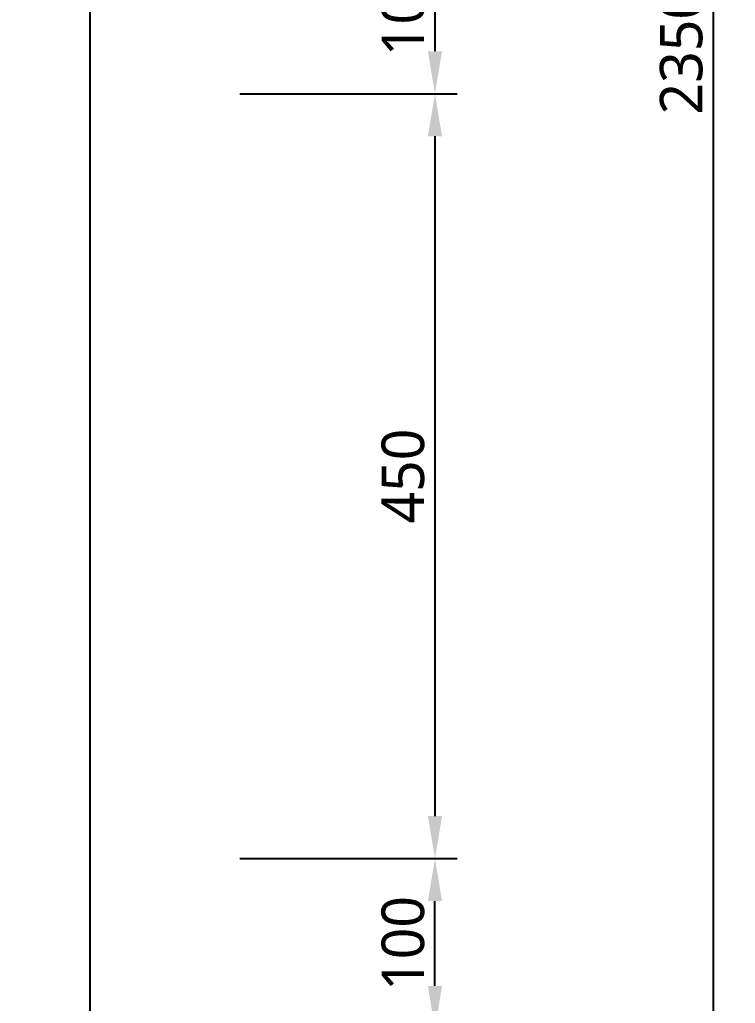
# Model space of a CAD drawing. Header units: millimetres. Extents: x -9013 to 516, y -36629 to 6082.
# Drawn here: x -3124 to -2703, y -35729 to -35150 of the extents above; entities that cross this region are included whole.
import ezdxf

# ---------------------------------------------------------------- set-up
doc = ezdxf.new("R2010")
doc.units = ezdxf.units.MM
doc.header["$LTSCALE"] = 0.05
doc.layers.get('0').update_dxf_attribs({"lineweight": 18})
doc.layers.get('Defpoints').update_dxf_attribs({"color": 140, "lineweight": 18})
doc.layers.add('2CONC', color=4, linetype='Continuous')
doc.styles.add('trebuchet_MS', font='trebuc.ttf')
doc.dimstyles.new('MGP', dxfattribs={"dimtxt": 2.5, "dimasz": 2.5, "dimexe": 1.25, "dimexo": 0.625, "dimtad": 1, "dimdec": 0, "dimtxsty": 'trebuchet_MS', "dimcen": 2.5, "dimclrt": 7, "dimadec": 0, "dimazin": 0, "dimtfac": 1, "dimtdec": 0, "dimtmove": 0, "dimatfit": 3, "dimfxl": 1.148294, "dimfxlon": 1, "dimarcsym": 2})

# ---------------------------------------------------------------- blocks, each defined once
blk = doc.blocks.new('*D730')
at = {"color": 0, "lineweight": -2, "transparency": 16777216}
for p, q in [((-2994.95, -35643.41), (-2867.12, -35643.41)), ((-2880.12, -35718.41), (-2880.12, -35668.41)), ((-2994.95, -35743.41), (-2867.12, -35743.41))]:
    blk.add_line(p, q, dxfattribs=at)
at = {"color": 0, "transparency": 16777216}
for points in [[(-2884.28, -35668.41), (-2875.95, -35668.41), (-2880.12, -35643.41)], [(-2884.28, -35718.41), (-2875.95, -35718.41), (-2880.12, -35743.41)]]:
    blk.add_solid(points, dxfattribs=at)
at = {"layer": 'Defpoints', "color": 0, "transparency": 16777216}
for p in [(-3321, -35643.41), (-2880.12, -35643.41), (-3321, -35743.41)]:
    blk.add_point(p, dxfattribs=at)
at = {"color": 7, "transparency": 16777216, "insert": (-2898.84, -35693.41), "char_height": 25, "attachment_point": 5, "rotation": 90, "style": 'trebuchet_MS'}
blk.add_mtext('100', dxfattribs=at)
blk = doc.blocks.new('*D735')
at = {"color": 0, "lineweight": -2, "transparency": 16777216}
for p, q in [((-2994.95, -35093.41), (-2867.12, -35093.41)), ((-2880.12, -35118.41), (-2880.12, -35168.41)), ((-2994.95, -35193.41), (-2867.12, -35193.41))]:
    blk.add_line(p, q, dxfattribs=at)
at = {"color": 0, "transparency": 16777216}
for points in [[(-2884.28, -35118.41), (-2875.95, -35118.41), (-2880.12, -35093.41)], [(-2884.28, -35168.41), (-2875.95, -35168.41), (-2880.12, -35193.41)]]:
    blk.add_solid(points, dxfattribs=at)
at = {"layer": 'Defpoints', "color": 0, "transparency": 16777216}
for p in [(-3321, -35093.41), (-3321, -35193.41), (-2880.12, -35193.41)]:
    blk.add_point(p, dxfattribs=at)
at = {"color": 7, "transparency": 16777216, "insert": (-2898.84, -35143.41), "char_height": 25, "attachment_point": 5, "rotation": 90, "style": 'trebuchet_MS'}
blk.add_mtext('100', dxfattribs=at)
blk = doc.blocks.new('*D736')
at = {"color": 0, "lineweight": -2, "transparency": 16777216}
for p, q in [((-2994.95, -35193.41), (-2867.12, -35193.41)), ((-2880.12, -35218.41), (-2880.12, -35618.41)), ((-2994.95, -35643.41), (-2867.12, -35643.41))]:
    blk.add_line(p, q, dxfattribs=at)
at = {"color": 0, "transparency": 16777216}
for points in [[(-2884.28, -35218.41), (-2875.95, -35218.41), (-2880.12, -35193.41)], [(-2884.28, -35618.41), (-2875.95, -35618.41), (-2880.12, -35643.41)]]:
    blk.add_solid(points, dxfattribs=at)
at = {"layer": 'Defpoints', "color": 0, "transparency": 16777216}
for p in [(-3321, -35193.41), (-3321, -35643.41), (-2880.12, -35643.41)]:
    blk.add_point(p, dxfattribs=at)
at = {"color": 7, "transparency": 16777216, "insert": (-2898.84, -35418.41), "char_height": 25, "attachment_point": 5, "rotation": 90, "style": 'trebuchet_MS'}
blk.add_mtext('450', dxfattribs=at)
blk = doc.blocks.new('*D737')
at = {"color": 0, "lineweight": -2, "transparency": 16777216}
for p, q in [((-2831.27, -33993.41), (-2703.44, -33993.41)), ((-2716.44, -34018.41), (-2716.44, -36318.41)), ((-2831.27, -36343.41), (-2703.44, -36343.41))]:
    blk.add_line(p, q, dxfattribs=at)
at = {"color": 0, "transparency": 16777216}
for points in [[(-2720.61, -34018.41), (-2712.27, -34018.41), (-2716.44, -33993.41)], [(-2720.61, -36318.41), (-2712.27, -36318.41), (-2716.44, -36343.41)]]:
    blk.add_solid(points, dxfattribs=at)
at = {"layer": 'Defpoints', "color": 0, "transparency": 16777216}
for p in [(-3082.85, -33993.41), (-3082.85, -36343.41), (-2716.44, -36343.41)]:
    blk.add_point(p, dxfattribs=at)
at = {"color": 7, "transparency": 16777216, "insert": (-2735.16, -35168.41), "char_height": 25, "attachment_point": 5, "rotation": 90, "style": 'trebuchet_MS'}
blk.add_mtext('2350', dxfattribs=at)

msp = doc.modelspace()

# ---------------------------------------------------------------- linework, layer by layer
at = {"layer": '2CONC', "lineweight": -3}
msp.add_line((-3082.85, -36343.41), (-3082.85, -33993.41), dxfattribs=at)

# ---------------------------------------------------------------- dimensions: what is measured, and where the dimension line sits
for base, p1, p2, picture, middle in [((-2716.44, -36343.41), (-3082.85, -33993.41), (-3082.85, -36343.41), '*D737', (-2735.16, -35168.41)), ((-2880.12, -35193.41), (-3321, -35093.41), (-3321, -35193.41), '*D735', (-2898.84, -35143.41)), ((-2880.12, -35643.41), (-3321, -35193.41), (-3321, -35643.41), '*D736', (-2898.84, -35418.41)), ((-2880.12, -35643.41), (-3321, -35743.41), (-3321, -35643.41), '*D730', (-2898.84, -35693.41))]:
    dim = msp.add_linear_dim(base=base, p1=p1, p2=p2, angle=90, dimstyle='MGP', override={"dimscale": 100, "dimtxt": 0.25, "dimasz": 0.25, "dimexe": 0.13, "dimexo": 0.06, "dimgap": 0.06, "dimarcsym": 1})
    dim.commit()
    dim.dimension.update_dxf_attribs({"geometry": picture, "text_midpoint": middle})

doc.saveas('drawing.dxf')
